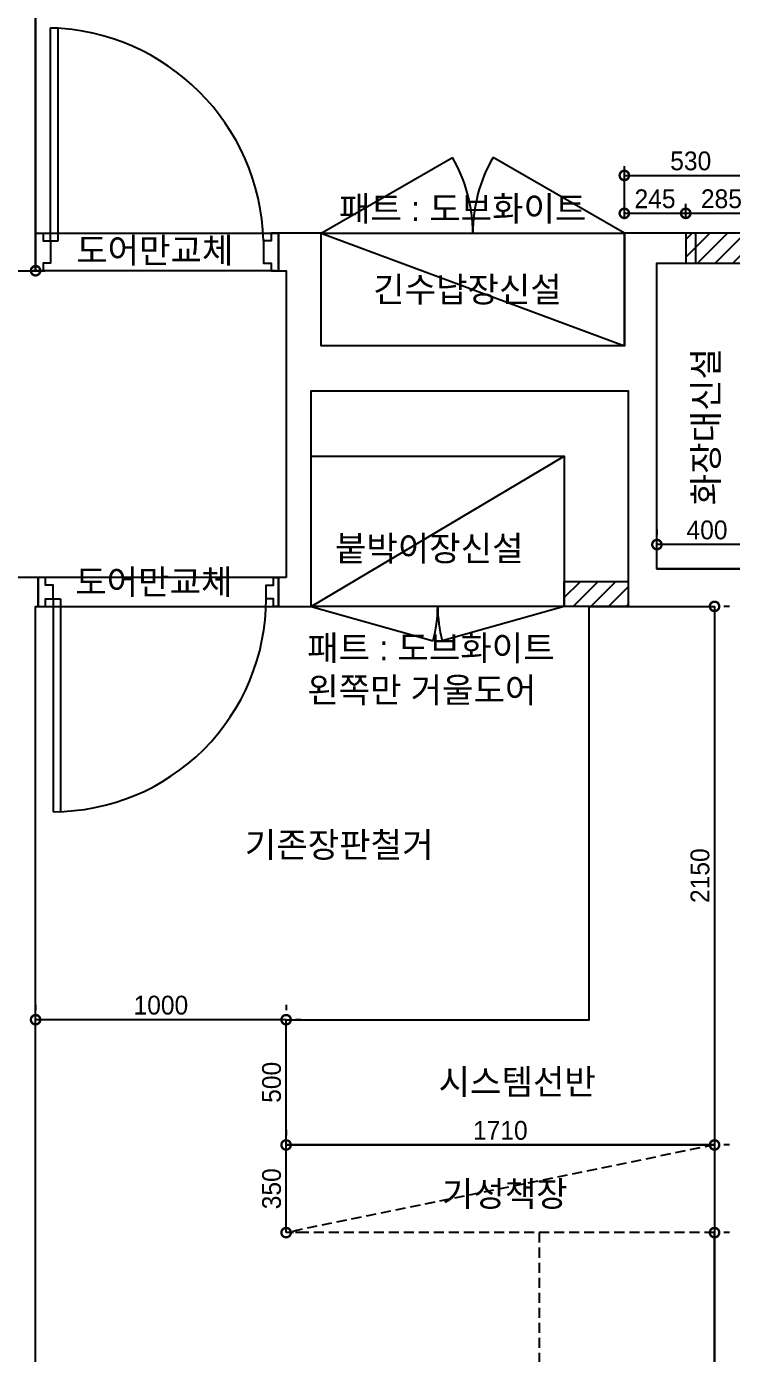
# Model space of a CAD drawing. Header units: inches. Extents: x 199882 to 277715, y -17863 to 11882.
# Drawn here: x 213457 to 216271, y 75 to 5372 of the extents above; entities that cross this region are included whole.
import ezdxf

# ---------------------------------------------------------------- set-up
doc = ezdxf.new("R2010")
doc.units = ezdxf.units.IN
doc.header["$LTSCALE"] = 50
doc.header["$MEASUREMENT"] = 0
doc.linetypes.add('DH-HID2', pattern=[1.2, 0.8, -0.4])
for name, color, linetype in [('0-ELC TEXT', 7, 'Continuous'), ('03-WAL NEW', 3, 'Continuous'), ('04-WIN', 4, 'Continuous'), ('06-FUR', 6, 'Continuous'), ('07-DIM WAL', 5, 'Continuous'), ('3.기호.계단선', 30, 'Continuous'), ('FU-FURM', 251, 'DH-HID2'), ('fur', 6, 'Continuous'), ('도면층2', 2, 'Continuous'), ('도면층4', 4, 'Continuous'), ('도면층5', 5, 'Continuous')]:
    doc.layers.add(name, color=color, linetype=linetype)
doc.styles.add('스타일1', font='HY울릉도M.TTF')
doc.styles.add('코레일둥고', font='Korail_Round_Gothic_Medium.ttf')
doc.dimstyles.new('30', dxfattribs={"dimscale": 30, "dimtxt": 2.5, "dimasz": 2.5, "dimexe": 1.25, "dimexo": 2, "dimtad": 1, "dimdec": 0, "dimtxsty": '스타일1', "dimblk": 'DOTSMALL', "dimcen": 2.5, "dimclrd": 1, "dimclre": 1, "dimclrt": 7, "dimadec": 0, "dimazin": 0, "dimtfac": 1, "dimtdec": 0, "dimtix": 1, "dimtmove": 0, "dimatfit": 3, "dimldrblk": 'DOTSMALL', "dimfxl": 0, "dimarcsym": 0})

# ---------------------------------------------------------------- blocks, each defined once
blk = doc.blocks.new('_DOTSMALL')
at = {"color": 0, "linetype": 'ByBlock', "const_width": 0.5}
blk.add_lwpolyline([(-0.0625, 0, 1), (0.0625, 0, 1)], format="xyb", close=True, dxfattribs=at)
blk = doc.blocks.new('*D51')
at = {"layer": '0-ELC TEXT', "color": 1, "lineweight": -2}
for p, q in [((213493.3, 1467.3), (213493.3, 1444.8)), ((214493.3, 1467.3), (214493.3, 1444.8)), ((214493.3, 1407.3), (213493.3, 1407.3))]:
    blk.add_line(p, q, dxfattribs=at)
at = {"layer": 'Defpoints', "color": 0}
for p in [(213493.3, 1407.3), (213493.3, 1407.3), (214493.3, 1407.3)]:
    blk.add_point(p, dxfattribs=at)
at = {"layer": '0-ELC TEXT', "color": 1, "lineweight": -2, "xscale": 75, "yscale": 75, "zscale": 75, "rotation": 180}
blk.add_blockref('_DOTSMALL', (213493.3, 1407.3), dxfattribs=at)
at = {"layer": '0-ELC TEXT', "color": 1, "lineweight": -2, "xscale": 75, "yscale": 75, "zscale": 75}
blk.add_blockref('_DOTSMALL', (214493.3, 1407.3), dxfattribs=at)
at = {"layer": '0-ELC TEXT', "color": 7, "insert": (213993.3, 1465), "char_height": 75, "attachment_point": 5, "style": '스타일1'}
blk.add_mtext('1000', dxfattribs=at)
blk = doc.blocks.new('*D52')
at = {"layer": '07-DIM WAL', "color": 1, "lineweight": -2}
for p, q in [((214493.3, 967.3), (214493.3, 944.8)), ((216203.3, 967.3), (216203.3, 944.8)), ((214493.3, 907.3), (216203.3, 907.3))]:
    blk.add_line(p, q, dxfattribs=at)
at = {"layer": 'Defpoints', "color": 0}
for p in [(214493.3, 907.3), (216203.3, 907.3), (216203.3, 907.3)]:
    blk.add_point(p, dxfattribs=at)
at = {"layer": '07-DIM WAL', "color": 1, "lineweight": -2, "xscale": 75, "yscale": 75, "zscale": 75, "rotation": 180}
blk.add_blockref('_DOTSMALL', (214493.3, 907.3), dxfattribs=at)
at = {"layer": '07-DIM WAL', "color": 1, "lineweight": -2, "xscale": 75, "yscale": 75, "zscale": 75}
blk.add_blockref('_DOTSMALL', (216203.3, 907.3), dxfattribs=at)
at = {"layer": '07-DIM WAL', "color": 7, "insert": (215348.3, 965), "char_height": 75, "attachment_point": 5, "style": '스타일1'}
blk.add_mtext('1710', dxfattribs=at)
blk = doc.blocks.new('*D53')
at = {"layer": '07-DIM WAL', "color": 1, "lineweight": -2}
for p, q in [((216203.3, 3057.3), (216203.3, 907.3)), ((216263.3, 3057.3), (216240.8, 3057.3)), ((216263.3, 907.3), (216240.8, 907.3))]:
    blk.add_line(p, q, dxfattribs=at)
at = {"layer": 'Defpoints', "color": 0}
for p in [(216203.3, 3057.3), (216203.3, 907.3), (216203.3, 907.3)]:
    blk.add_point(p, dxfattribs=at)
at = {"layer": '07-DIM WAL', "color": 1, "lineweight": -2, "xscale": 75, "yscale": 75, "zscale": 75}
for p, rotation in [((216203.3, 3057.3), 90), ((216203.3, 907.3), 270)]:
    blk.add_blockref('_DOTSMALL', p, dxfattribs=dict(at, rotation=rotation))
at = {"layer": '07-DIM WAL', "color": 7, "insert": (216145.5, 1982.3), "char_height": 75, "attachment_point": 5, "rotation": 90, "style": '스타일1'}
blk.add_mtext('2150', dxfattribs=at)
blk = doc.blocks.new('*D54')
at = {"layer": '07-DIM WAL', "color": 1, "lineweight": -2}
for p, q in [((216203.3, -942.7), (216203.3, 557.3)), ((216263.3, 557.3), (216240.8, 557.3)), ((216263.3, -942.7), (216240.8, -942.7))]:
    blk.add_line(p, q, dxfattribs=at)
at = {"layer": 'Defpoints', "color": 0}
for p in [(216203.3, 557.3), (216203.3, 557.3), (216203.3, -942.7)]:
    blk.add_point(p, dxfattribs=at)
at = {"layer": '07-DIM WAL', "color": 1, "lineweight": -2, "xscale": 75, "yscale": 75, "zscale": 75}
for p, rotation in [((216203.3, 557.3), 90), ((216203.3, -942.7), 270)]:
    blk.add_blockref('_DOTSMALL', p, dxfattribs=dict(at, rotation=rotation))
at = {"layer": '07-DIM WAL', "color": 7, "insert": (216145.5, -192.7), "char_height": 75, "attachment_point": 5, "rotation": 90, "style": '스타일1'}
blk.add_mtext('1500', dxfattribs=at)
blk = doc.blocks.new('*D49')
at = {"layer": '07-DIM WAL', "color": 1, "lineweight": -2}
for p, q in [((214493.3, 907.3), (214493.3, 1407.3)), ((214553.3, 1407.3), (214530.8, 1407.3)), ((214553.3, 907.3), (214530.8, 907.3))]:
    blk.add_line(p, q, dxfattribs=at)
at = {"layer": 'Defpoints', "color": 0}
for p in [(214493.3, 1407.3), (214493.3, 1407.3), (214493.3, 907.3)]:
    blk.add_point(p, dxfattribs=at)
at = {"layer": '07-DIM WAL', "color": 1, "lineweight": -2, "xscale": 75, "yscale": 75, "zscale": 75}
for p, rotation in [((214493.3, 1407.3), 90), ((214493.3, 907.3), 270)]:
    blk.add_blockref('_DOTSMALL', p, dxfattribs=dict(at, rotation=rotation))
at = {"layer": '07-DIM WAL', "color": 7, "insert": (214435.5, 1157.3), "char_height": 75, "attachment_point": 5, "rotation": 90, "style": '스타일1'}
blk.add_mtext('500', dxfattribs=at)
blk = doc.blocks.new('*D55')
at = {"layer": '07-DIM WAL', "color": 1, "lineweight": -2}
for p, q in [((214493.3, 557.3), (214493.3, 907.3)), ((214553.3, 907.3), (214530.8, 907.3)), ((214553.3, 557.3), (214530.8, 557.3))]:
    blk.add_line(p, q, dxfattribs=at)
at = {"layer": 'Defpoints', "color": 0}
for p in [(214493.3, 907.3), (214493.3, 907.3), (214493.3, 557.3)]:
    blk.add_point(p, dxfattribs=at)
at = {"layer": '07-DIM WAL', "color": 1, "lineweight": -2, "xscale": 75, "yscale": 75, "zscale": 75}
for p, rotation in [((214493.3, 907.3), 90), ((214493.3, 557.3), 270)]:
    blk.add_blockref('_DOTSMALL', p, dxfattribs=dict(at, rotation=rotation))
at = {"layer": '07-DIM WAL', "color": 7, "insert": (214435.5, 732.3), "char_height": 75, "attachment_point": 5, "rotation": 90, "style": '스타일1'}
blk.add_mtext('350', dxfattribs=at)
blk = doc.blocks.new('floor')
at = {"layer": '도면층2'}
for p, q in [((215973.3, 3207.3), (216383.3, 3207.3)), ((214493.3, 3172.3), (214463.3, 3172.3)), ((214463.3, 3172.3), (214463.3, 3057.3)), ((214463.3, 3057.3), (214593.3, 3057.3))]:
    blk.add_line(p, q, dxfattribs=at)
for points in [[(213278.3, 8082.3), (212918.3, 8082.3), (212918.3, 7882.3), (213278.3, 7882.3), (213278.3, 4397.3), (213493.3, 4397.3), (213493.3, 7882.3), (213963.3, 7882.3), (213963.3, 8082.3), (213483.3, 8082.3)], [(215843.3, 4097.3), (215843.3, 4547.3), (215843.3, 4097.3), (214633.3, 4097.3), (214633.3, 4547.3), (214463.3, 4547.3), (214463.3, 4397.3), (214493.3, 4397.3), (214493.3, 3172.3)], [(215973.3, 3207.3), (215973.3, 4427.3), (216128.3, 4427.3), (216128.3, 4547.3), (215843.3, 4547.3)], [(214593.3, 3057.3), (214593.3, 3917.3), (215858.3, 3917.3), (215858.3, 3207.3), (215858.3, 3057.3), (216203.3, 3057.3), (216203.3, 37.3)]]:
    blk.add_lwpolyline(points, dxfattribs=at)
blk.add_lwpolyline([(213122.3, -1042.7), (213122.3, -1217.7), (213493.3, -1217.7), (213493.3, 3057.3), (213503.3, 3057.3), (213503.3, 3172.3), (213292.3, 3172.3), (213292.3, 727.3), (213077.3, 727.3), (213077.3, 477.3), (213292.3, 477.3), (213293.3, -1042.7)], close=True, dxfattribs=at)
at = {"layer": '도면층4'}
for p, q in [((213553.3, 4517.3), (213553.3, 5367.3)), ((213553.3, 5367.3), (213583.3, 5367.3)), ((213583.3, 4517.3), (213583.3, 5367.3)), ((213493.3, 4547.3), (214463.3, 4547.3)), ((213553.3, 4517.3), (213583.3, 4517.3)), ((214463.3, 4547.3), (214463.3, 4397.3)), ((214453.3, 4397.3), (213483.3, 4397.3)), ((214463.3, 3172.3), (213493.3, 3172.3)), ((214463.3, 3057.3), (214463.3, 3172.3)), ((213563.3, 3087.3), (213563.3, 2237.3)), ((213563.3, 3087.3), (213593.3, 3087.3)), ((213593.3, 3087.3), (213593.3, 2237.8)), ((213493.3, 3057.3), (214463.3, 3057.3))]:
    blk.add_line(p, q, dxfattribs=at)
for points in [[(213493.3, 4547.3), (213523.3, 4547.3), (213523.3, 4517.3), (213553.3, 4517.3), (213553.3, 4427.3), (213523.3, 4427.3), (213523.3, 4397.3), (213493.3, 4397.3), (213493.3, 4547.3)], [(214463.3, 4547.3), (214433.3, 4547.3), (214433.3, 4517.3), (214403.3, 4517.3), (214403.3, 4427.3), (214433.3, 4427.3), (214433.3, 4397.3), (214463.3, 4397.3), (214463.3, 4547.3)], [(213503.3, 3057.3), (213533.3, 3057.3), (213533.3, 3087.3), (213563.3, 3087.3), (213563.3, 3142.3), (213533.3, 3142.3), (213533.3, 3172.3), (213503.3, 3172.3), (213503.3, 3057.3)], [(214463.3, 3057.3), (214443.3, 3057.3), (214443.3, 3087.3), (214413.3, 3087.3), (214413.3, 3142.3), (214443.3, 3142.3), (214443.3, 3172.3), (214463.3, 3172.3), (214463.3, 3057.3)]]:
    blk.add_lwpolyline(points, dxfattribs=at)
at = {"layer": '도면층5'}
for centre, radius, start, end in [((213526.7, 4490.7), 877, 1.7379, 88.2621), ((213564.2, 3086.9), 849.1, 269.936, 0.0265)]:
    blk.add_arc(centre, radius, start, end, dxfattribs=at)
blk = doc.blocks.new('*D157')
at = {"layer": '07-DIM WAL', "color": 1, "lineweight": -2}
for p, q in [((216088.3, 4607.3), (216088.3, 4663.9)), ((216373.3, 4607.3), (216373.3, 4663.9)), ((216373.3, 4626.4), (216088.3, 4626.4))]:
    blk.add_line(p, q, dxfattribs=at)
at = {"layer": 'Defpoints', "color": 0}
for p in [(216088.3, 4626.4), (216088.3, 4547.3), (216373.3, 4547.3)]:
    blk.add_point(p, dxfattribs=at)
at = {"layer": '07-DIM WAL', "color": 1, "lineweight": -2, "xscale": 75, "yscale": 75, "zscale": 75, "rotation": 180}
blk.add_blockref('_DOTSMALL', (216088.3, 4626.4), dxfattribs=at)
at = {"layer": '07-DIM WAL', "color": 1, "lineweight": -2, "xscale": 75, "yscale": 75, "zscale": 75}
blk.add_blockref('_DOTSMALL', (216373.3, 4626.4), dxfattribs=at)
at = {"layer": '07-DIM WAL', "color": 7, "insert": (216230.8, 4684.1), "char_height": 75, "attachment_point": 5, "style": '스타일1'}
blk.add_mtext('285', dxfattribs=at)
blk = doc.blocks.new('*D158')
at = {"layer": '07-DIM WAL', "color": 1, "lineweight": -2}
for p, q in [((215843.3, 4607.3), (215843.3, 4663.9)), ((216088.3, 4607.3), (216088.3, 4663.9)), ((216088.3, 4626.4), (215843.3, 4626.4))]:
    blk.add_line(p, q, dxfattribs=at)
at = {"layer": 'Defpoints', "color": 0}
for p in [(215843.3, 4626.4), (215843.3, 4547.3), (216088.3, 4547.3)]:
    blk.add_point(p, dxfattribs=at)
at = {"layer": '07-DIM WAL', "color": 1, "lineweight": -2, "xscale": 75, "yscale": 75, "zscale": 75, "rotation": 180}
blk.add_blockref('_DOTSMALL', (215843.3, 4626.4), dxfattribs=at)
at = {"layer": '07-DIM WAL', "color": 1, "lineweight": -2, "xscale": 75, "yscale": 75, "zscale": 75}
blk.add_blockref('_DOTSMALL', (216088.3, 4626.4), dxfattribs=at)
at = {"layer": '07-DIM WAL', "color": 7, "insert": (215965.8, 4684), "char_height": 75, "attachment_point": 5, "style": '스타일1'}
blk.add_mtext('245', dxfattribs=at)
blk = doc.blocks.new('*D162')
at = {"layer": '07-DIM WAL', "color": 1, "lineweight": -2}
for p, q in [((215843.3, 4607.3), (215843.3, 4815.1)), ((215843.3, 4777.6), (216373.3, 4777.6)), ((216373.3, 4607.3), (216373.3, 4815.1))]:
    blk.add_line(p, q, dxfattribs=at)
at = {"layer": 'Defpoints', "color": 0}
for p in [(216373.3, 4777.6), (215843.3, 4547.3), (216373.3, 4547.3)]:
    blk.add_point(p, dxfattribs=at)
at = {"layer": '07-DIM WAL', "color": 1, "lineweight": -2, "xscale": 75, "yscale": 75, "zscale": 75, "rotation": 180}
blk.add_blockref('_DOTSMALL', (215843.3, 4777.6), dxfattribs=at)
at = {"layer": '07-DIM WAL', "color": 1, "lineweight": -2, "xscale": 75, "yscale": 75, "zscale": 75}
blk.add_blockref('_DOTSMALL', (216373.3, 4777.6), dxfattribs=at)
at = {"layer": '07-DIM WAL', "color": 7, "insert": (216108.3, 4835.3), "char_height": 75, "attachment_point": 5, "style": '스타일1'}
blk.add_mtext('530', dxfattribs=at)
blk = doc.blocks.new('*D228')
at = {"color": 1, "lineweight": -2}
for p, q in [((215973.3, 3364.2), (215973.3, 3341.7)), ((216373.3, 3364.2), (216373.3, 3341.7)), ((216373.3, 3304.2), (215973.3, 3304.2))]:
    blk.add_line(p, q, dxfattribs=at)
at = {"layer": 'Defpoints', "color": 0}
for p in [(215973.3, 3304.2), (215973.3, 3304.2), (216373.3, 3304.2)]:
    blk.add_point(p, dxfattribs=at)
at = {"color": 1, "lineweight": -2, "xscale": 75, "yscale": 75, "zscale": 75, "rotation": 180}
blk.add_blockref('_DOTSMALL', (215973.3, 3304.2), dxfattribs=at)
at = {"color": 1, "lineweight": -2, "xscale": 75, "yscale": 75, "zscale": 75}
blk.add_blockref('_DOTSMALL', (216373.3, 3304.2), dxfattribs=at)
at = {"color": 7, "insert": (216173.3, 3362), "char_height": 75, "attachment_point": 5, "style": '스타일1'}
blk.add_mtext('400', dxfattribs=at)
blk = doc.blocks.new('*D230')
at = {"layer": '07-DIM WAL', "color": 1, "lineweight": -2}
for p, q in [((213338.3, 7282.3), (213530.8, 7282.3)), ((213493.3, 7282.3), (213493.3, 4397.3)), ((213338.3, 4397.3), (213530.8, 4397.3))]:
    blk.add_line(p, q, dxfattribs=at)
at = {"layer": 'Defpoints', "color": 0}
for p in [(213278.3, 7282.3), (213278.3, 4397.3), (213493.3, 4397.3)]:
    blk.add_point(p, dxfattribs=at)
at = {"layer": '07-DIM WAL', "color": 1, "lineweight": -2, "xscale": 75, "yscale": 75, "zscale": 75}
for p, rotation in [((213493.3, 7282.3), 90), ((213493.3, 4397.3), 270)]:
    blk.add_blockref('_DOTSMALL', p, dxfattribs=dict(at, rotation=rotation))
at = {"layer": '07-DIM WAL', "color": 7, "insert": (213435.5, 5839.8), "char_height": 75, "attachment_point": 5, "rotation": 90, "style": '스타일1'}
blk.add_mtext('2885', dxfattribs=at)

msp = doc.modelspace()

# ---------------------------------------------------------------- hatches: boundary and pattern name
at = {"layer": '03-WAL NEW'}
h = msp.add_hatch(dxfattribs=at)
h.set_pattern_fill('_USER', color=256, scale=50, angle=225, pattern_type=0)
h.set_pattern_definition([(225, (0, 0), (35.355339, -35.355339), [])])
h.paths.add_polyline_path([(216088.3, 4427.3), (216373.3, 4427.3), (216373.3, 4547.3), (216088.3, 4547.3)])
h.paths.add_polyline_path([(217688.3, 4427.3), (217123.3, 4427.3), (217123.3, 4547.3), (217688.3, 4547.3)])
h = msp.add_hatch(dxfattribs=at)
h.set_pattern_fill('_USER', color=256, scale=50, angle=225, pattern_type=0)
h.set_pattern_definition([(225, (24985, -72), (35.355339, -35.355339), [])])
h.paths.add_polyline_path([(215603.3, 3157.3), (215603.3, 3057.3), (215858.3, 3057.3), (215858.3, 3157.3)])

# ---------------------------------------------------------------- linework, layer by layer
msp.add_lwpolyline([(216088.3, 4427.3), (216373.3, 4427.3), (216373.3, 4547.3), (216088.3, 4547.3), (216088.3, 4427.3)], dxfattribs=at)
msp.add_lwpolyline([(215858.3, 3057.3), (215603.3, 3057.3), (215603.3, 3157.3), (215858.3, 3157.3)], close=True, dxfattribs=at)
at = {"layer": '06-FUR'}
for p, q in [((214633.3, 4547.3), (215843.3, 4097.3)), ((215603.3, 3057.3), (214593.3, 3057.3)), ((214593.3, 3057.3), (215080.2, 2920.1)), ((215603.3, 3057.3), (215116.3, 2920.1))]:
    msp.add_line(p, q, dxfattribs=at)
for points in [[(214633.3, 4547.3), (215843.3, 4547.3), (215843.3, 4097.3), (214633.3, 4097.3)], [(215973.3, 4427.3), (216373.3, 4427.3), (216373.3, 3207.3), (215973.3, 3207.3)], [(216203.3, 907.3), (214493.3, 907.3), (214493.3, 1407.3), (215703.3, 1407.3), (215703.3, 3057.3), (216203.3, 3057.3)]]:
    msp.add_lwpolyline(points, close=True, dxfattribs=at)
msp.add_lwpolyline([(214593.3, 3057.3), (214593.3, 3657.3), (215603.3, 3657.3), (215603.3, 3057.3), (214593.3, 3057.3), (215603.3, 3657.3)], dxfattribs=at)
for centre, start, end in [((214568.3, 3057.3), 345, 0), ((215628.3, 3057.3), 180, 195)]:
    msp.add_arc(centre, 530, start, end, dxfattribs=at)
at = {"layer": 'FU-FURM'}
msp.add_line((216203.3, 907.3), (214493.3, 557.3), dxfattribs=at)
for points in [[(216203.3, 907.3), (216203.3, 557.3), (214493.3, 557.3), (214493.3, 907.3)], [(216203.3, -942.7), (216203.3, 557.3), (215503.3, 557.3), (215503.3, -942.7)]]:
    msp.add_lwpolyline(points, close=True, dxfattribs=at)
at = {"layer": 'fur'}
for p, q in [((214633.3, 4547.3), (215157.2, 4849.8)), ((215843.3, 4547.3), (215319.3, 4849.8))]:
    msp.add_line(p, q, dxfattribs=at)
for centre, start, end in [((214633.3, 4547.3), 0, 30), ((215843.3, 4547.3), 150, 180)]:
    msp.add_arc(centre, 605, start, end, dxfattribs=at)

# ---------------------------------------------------------------- block references
at = {"layer": '04-WIN'}
msp.add_blockref('floor', (0, 0), dxfattribs=at)

# ---------------------------------------------------------------- texts
at = {"layer": '0-ELC TEXT', "style": '코레일둥고'}
for s, p in [('도어만교체', (213655.3, 4428.7)), ('긴수납장신설', (214840.7, 4272.3)), ('붙박이장신설', (214688.1, 3239)), ('도어만교체', (213651.6, 3105)), ('기존장판철거', (214328.7, 2055.5)), ('시스템선반', (215101.9, 1109.3)), ('기성책장', (215115.2, 662.1))]:
    msp.add_text(s, height=100, dxfattribs=at).set_placement(p)
msp.add_text('화장대신설', height=100, rotation=90, dxfattribs=at).set_placement((216218.7, 3461))
at = {"layer": '3.기호.계단선', "color": 140, "style": '코레일둥고'}
for s, p in [('패트 : 도브화이트', (214704.4, 4595.4)), ('패트 : 도브화이트', (214577.5, 2841.4)), ('왼쪽만 거울도어', (214577.5, 2673.6))]:
    msp.add_text(s, height=100, dxfattribs=at).set_placement(p)

# ---------------------------------------------------------------- dimensions: what is measured, and where the dimension line sits
dim = msp.add_linear_dim(base=(215973.3, 3304.2), p1=(216373.3, 3304.2), p2=(215973.3, 3304.2), dimstyle='30')
dim.commit()
dim.dimension.update_dxf_attribs({"geometry": '*D228', "text_midpoint": (216173.3, 3362)})
at = {"layer": '0-ELC TEXT'}
dim = msp.add_linear_dim(base=(213493.3, 1407.3), p1=(214493.3, 1407.3), p2=(213493.3, 1407.3), dimstyle='30', dxfattribs=at)
dim.commit()
dim.dimension.update_dxf_attribs({"geometry": '*D51', "text_midpoint": (213993.3, 1465)})
at = {"layer": '07-DIM WAL'}
for base, p1, p2, picture, middle in [((213493.3, 4397.3), (213278.3, 7282.3), (213278.3, 4397.3), '*D230', (213435.5, 5839.8)), ((216203.3, 907.3), (216203.3, 3057.3), (216203.3, 907.3), '*D53', (216145.5, 1982.3)), ((214493.3, 1407.3), (214493.3, 907.3), (214493.3, 1407.3), '*D49', (214435.5, 1157.3)), ((214493.3, 907.3), (214493.3, 557.3), (214493.3, 907.3), '*D55', (214435.5, 732.3)), ((216203.3, 557.3), (216203.3, -942.7), (216203.3, 557.3), '*D54', (216145.5, -192.7))]:
    dim = msp.add_linear_dim(base=base, p1=p1, p2=p2, angle=90, dimstyle='30', dxfattribs=at)
    dim.commit()
    dim.dimension.update_dxf_attribs({"geometry": picture, "text_midpoint": middle})
for base, p1, p2, picture, middle in [((216373.3, 4777.6), (215843.3, 4547.3), (216373.3, 4547.3), '*D162', (216108.3, 4835.3)), ((215843.3, 4626.4), (216088.3, 4547.3), (215843.3, 4547.3), '*D158', (215965.8, 4684)), ((216088.3, 4626.4), (216373.3, 4547.3), (216088.3, 4547.3), '*D157', (216230.8, 4684.1)), ((216203.3, 907.3), (214493.3, 907.3), (216203.3, 907.3), '*D52', (215348.3, 965))]:
    dim = msp.add_linear_dim(base=base, p1=p1, p2=p2, dimstyle='30', dxfattribs=at)
    dim.commit()
    dim.dimension.update_dxf_attribs({"geometry": picture, "text_midpoint": middle})

doc.saveas('drawing.dxf')
